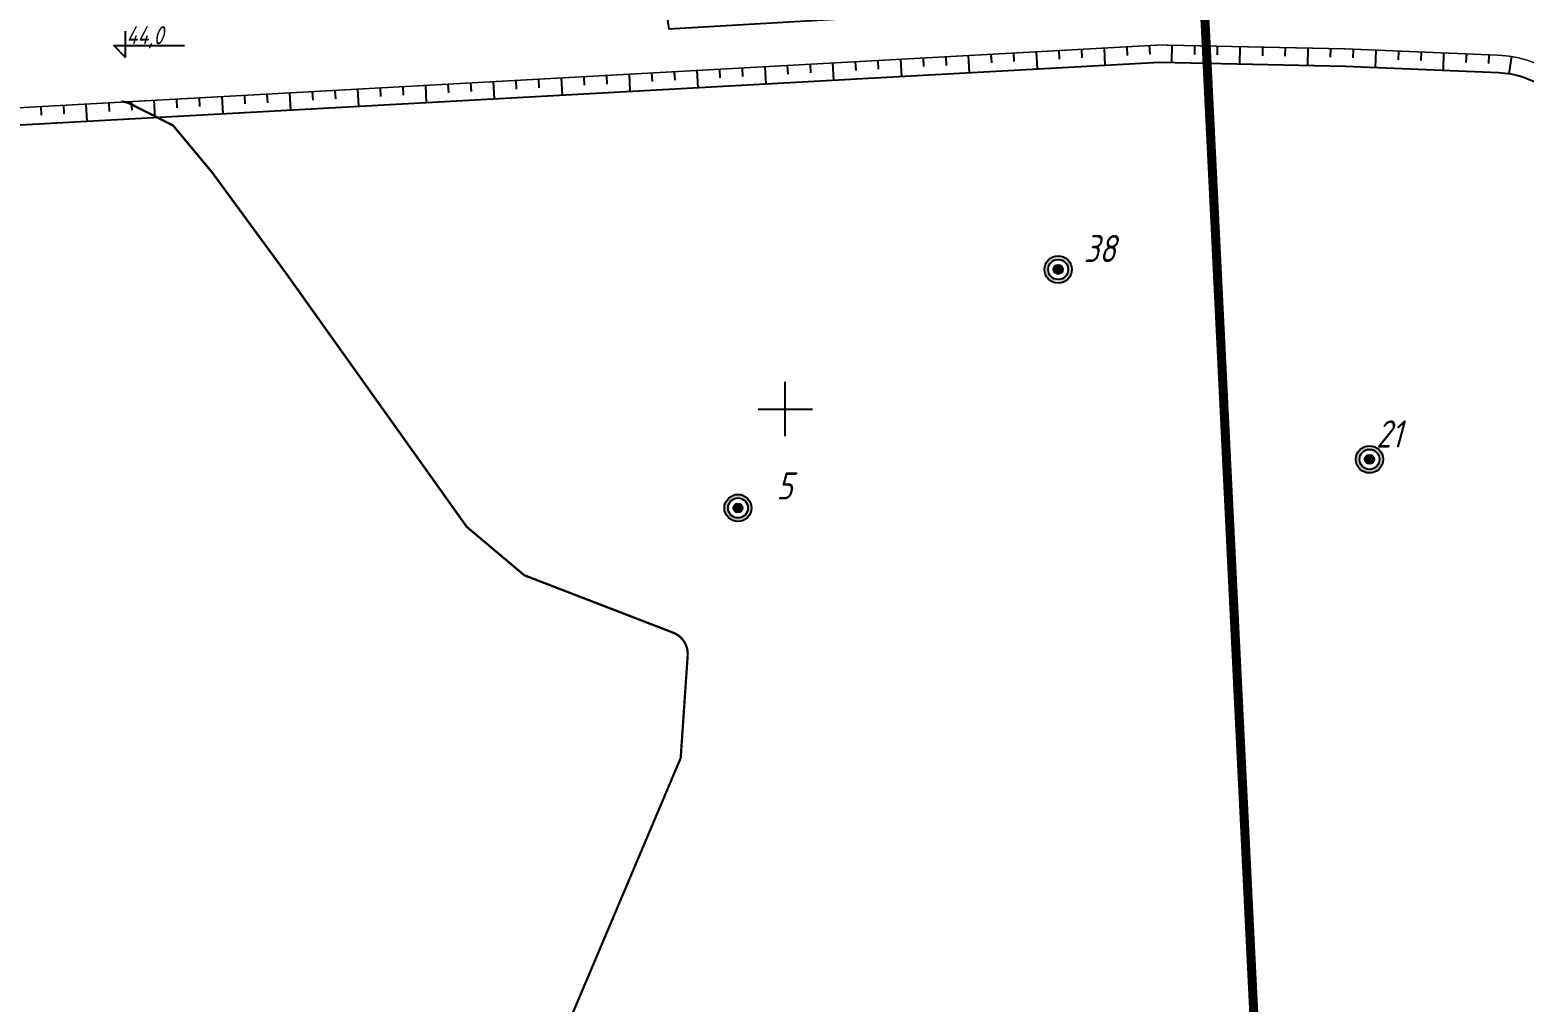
# Model space of a CAD drawing. Header units: millimetres. Extents: x 0 to 841, y 0 to 594.
# Drawn here: x 435.3 to 555, y 359.8 to 437.7 of the extents above; entities that cross this region are included whole.
import ezdxf

# ---------------------------------------------------------------- set-up
doc = ezdxf.new("R2010")
doc.units = ezdxf.units.MM
for name, color, linetype in [('01_Земельний_відвід_існуючий', 7, 'Continuous'), ('01_укоси', 7, 'Continuous'), ('0_Проектний_карьер', 7, 'Continuous'), ('0_Проектні відмітки', 7, 'Continuous'), ('кресты', 7, 'Continuous'), ('Скважины', 7, 'Continuous')]:
    doc.layers.add(name, color=color, linetype=linetype)
doc.styles.add('Такие дела', font='GOST_A.TTF', dxfattribs={"oblique": 15})

msp = doc.modelspace()

# ---------------------------------------------------------------- hatches: boundary and pattern name
at = {"layer": 'Скважины', "linetype": 'Continuous'}
h = msp.add_hatch(color=7, dxfattribs=at)
h.paths.add_polyline_path([(518.72, 418.52, 1), (516.55, 418.52, 1)])
h.paths.add_polyline_path([(518.43, 418.52, 1), (516.84, 418.52, 1)], flags=16)
for points in [[(518, 418.52, 1), (517.27, 418.52, 1)], [(542.93, 403.31, 1), (542.21, 403.31, 1)], [(492.34, 399.42, 1), (491.62, 399.42, 1)]]:
    msp.add_hatch(color=7, dxfattribs=at).paths.add_polyline_path(points)
h = msp.add_hatch(color=7, dxfattribs=at)
h.paths.add_polyline_path([(543.66, 403.31, 1), (541.48, 403.31, 1)])
h.paths.add_polyline_path([(543.37, 403.31, 1), (541.77, 403.31, 1)], flags=16)
h = msp.add_hatch(color=7, dxfattribs=at)
h.paths.add_polyline_path([(493.07, 399.42, 1), (490.89, 399.42, 1)])
h.paths.add_polyline_path([(492.78, 399.42, 1), (491.18, 399.42, 1)], flags=16)

# ---------------------------------------------------------------- linework, layer by layer
at = {"layer": '01_Земельний_відвід_існуючий', "color": 2, "linetype": 'Continuous', "lineweight": 50, "const_width": 0.726}
msp.add_lwpolyline([(500.93, 470.68), (528.01, 466.55), (542.57, 170.38), (533.61, 170.16), (508.97, 174.8), (479.46, 175.86), (446.23, 182.98), (434.79, 183.73), (339.85, 141.8), (337.75, 146.47), (291.2, 152.05), (219.6, 157.19), (213.22, 160.81), (174.86, 165.75), (197.92, 403.36), (208.64, 396.38), (271.26, 425.27), (391.26, 474.09)], close=True, dxfattribs=at)
msp.add_lwpolyline([(634.02, 95.91), (544.55, 105.03), (542.57, 170.38), (528.01, 466.55), (568.23, 467.13)], dxfattribs=at)
at = {"layer": '01_укоси', "color": 7, "linetype": 'Continuous'}
for p, q in [((512.24, 435.75), (512.28, 435.07)), ((514.06, 435.85), (514.09, 435.17)), ((517.68, 436.05), (517.72, 435.37)), ((519.49, 436.15), (519.53, 435.47)), ((523.12, 436.35), (523.16, 435.66)), ((524.93, 436.45), (524.97, 435.76)), ((528.56, 436.44), (528.54, 435.75)), ((530.37, 436.4), (530.36, 435.71)), ((534, 436.33), (533.99, 435.64)), ((535.82, 436.29), (535.8, 435.6)), ((539.45, 436.21), (539.43, 435.52)), ((541.26, 436.16), (541.23, 435.47)), ((544.89, 436.01), (544.86, 435.32)), ((546.7, 435.94), (546.67, 435.25)), ((550.33, 435.79), (550.3, 435.1)), ((552.14, 435.72), (552.11, 435.02)), ((490.5, 434.56), (490.53, 433.87)), ((492.31, 434.66), (492.35, 433.97)), ((495.93, 434.86), (495.97, 434.17)), ((497.75, 434.96), (497.78, 434.27)), ((501.37, 435.16), (501.41, 434.47)), ((503.18, 435.26), (503.22, 434.57)), ((506.81, 435.45), (506.84, 434.77)), ((508.62, 435.55), (508.66, 434.87)), ((468.75, 433.36), (468.79, 432.68)), ((470.56, 433.46), (470.6, 432.77)), ((474.19, 433.66), (474.22, 432.97)), ((476, 433.76), (476.04, 433.07)), ((479.62, 433.96), (479.66, 433.27)), ((481.44, 434.06), (481.47, 433.37)), ((485.06, 434.26), (485.1, 433.57)), ((486.87, 434.36), (486.91, 433.67)), ((447, 432.17), (447.04, 431.48)), ((448.81, 432.27), (448.85, 431.58)), ((452.44, 432.47), (452.48, 431.78)), ((454.25, 432.57), (454.29, 431.88)), ((457.88, 432.76), (457.91, 432.08)), ((459.69, 432.86), (459.73, 432.18)), ((463.31, 433.06), (463.35, 432.38)), ((465.12, 433.16), (465.16, 432.48)), ((436.13, 431.57), (436.17, 430.88)), ((437.94, 431.67), (437.98, 430.98)), ((441.57, 431.87), (441.6, 431.18)), ((443.38, 431.97), (443.42, 431.28))]:
    msp.add_line(p, q, dxfattribs=at)
at = {"layer": '01_укоси', "color": 7, "linetype": 'Continuous', "lineweight": 25}
for p, q in [((515.87, 435.95), (515.94, 434.58)), ((521.31, 436.25), (521.38, 434.88)), ((526.74, 436.48), (526.71, 435.1)), ((532.19, 436.36), (532.16, 434.98)), ((537.63, 436.25), (537.6, 434.87)), ((543.07, 436.09), (543.02, 434.71)), ((548.51, 435.86), (548.46, 434.48)), ((494.12, 434.76), (494.2, 433.38)), ((499.56, 435.06), (499.63, 433.68)), ((504.99, 435.36), (505.07, 433.98)), ((510.43, 435.65), (510.51, 434.28)), ((553.95, 435.58), (553.73, 434.21)), ((472.37, 433.56), (472.45, 432.19)), ((477.81, 433.86), (477.89, 432.49)), ((483.25, 434.16), (483.32, 432.79)), ((488.68, 434.46), (488.76, 433.08)), ((450.63, 432.37), (450.7, 430.99)), ((456.06, 432.67), (456.14, 431.29)), ((461.5, 432.96), (461.58, 431.59)), ((466.94, 433.26), (467.01, 431.89)), ((439.75, 431.77), (439.83, 430.39)), ((439.75, 431.77), (439.83, 430.39)), ((445.19, 432.07), (445.27, 430.69))]:
    msp.add_line(p, q, dxfattribs=at)
at = {"layer": '0_Проектний_карьер', "color": 7, "linetype": 'Continuous', "lineweight": -3, "const_width": 0.109, "flags": 128}
for points in [[(548.23, 452.24), (548.23, 452.24), (548.55, 448.63), (553.3, 448.46, -0.279573), (571.82, 436.33), (608.11, 360.32, -0.387839), (599.75, 332.78), (505.05, 276.48, 0.158117), (498.47, 268.99), (491.67, 253.22), (491.44, 252.69, -0.086212), (487.04, 247.96), (486.65, 247.72)], [(465.2, 444.78), (468.48, 444.66), (485.93, 444.1), (513.47, 445.68), (514.03, 442.11), (525.89, 442.85), (540.82, 442.54), (553.13, 442.08, -0.278876), (566.1, 433.56), (602.38, 357.58, -0.387839), (596.51, 338.24), (501.8, 281.94, 0.158117), (492.64, 271.51), (487.34, 259.23)], [(245.72, 207.19), (261.95, 386.29, -0.307627), (263.24, 387.87), (281.7, 393.31), (293.1, 395.96), (320.73, 403.84), (346.82, 416.65), (372, 428.04), (525.76, 436.5), (540.68, 436.19), (552.95, 435.68, -0.277873), (560.39, 430.77)]]:
    msp.add_lwpolyline(points, format="xyb", dxfattribs=at)
at = {"layer": '0_Проектний_карьер', "color": 7, "linetype": 'Continuous', "lineweight": -3, "flags": 128}
for points in [[(484.05, 447.58), (485.26, 447.7), (516.55, 449.49), (520.42, 449.76), (520.75, 446.14), (525.97, 446.48), (540.87, 446.17), (553.23, 445.73, -0.279303), (569.37, 435.14), (605.65, 359.15, -0.387839), (598.36, 335.12), (503.66, 278.82, 0.158117), (495.97, 270.07), (490.61, 257.63), (488.94, 253.77, -0.140304), (484.62, 248.55)], [(464.75, 442.58), (468.42, 441.94), (485.89, 441.38), (486.45, 437.8), (525.84, 440.13), (540.76, 439.82), (553.06, 439.34, -0.278494), (563.65, 432.37), (599.92, 356.41, -0.387839), (595.12, 340.58), (500.41, 284.28, 0.158117), (490.14, 272.58), (484.84, 260.31)], [(313.46, 233.33), (270.34, 205.18), (247.5, 206.6, -0.42257), (247.09, 207.07), (263.32, 386.17, -0.307627), (263.63, 386.55), (282.05, 391.98), (293.45, 394.63), (321.23, 402.55), (347.4, 415.4), (372.33, 426.68), (525.74, 435.12), (540.66, 434.81), (552.91, 434.29, -0.277593), (559.15, 430.16)]]:
    msp.add_lwpolyline(points, format="xyb", dxfattribs=at)
at = {"layer": '0_Проектний_карьер', "color": 1, "linetype": 'Continuous', "lineweight": 50, "const_width": 0.181, "flags": 128}
msp.add_lwpolyline([(442.59, 431.97, -0.105211), (443.32, 431.78), (446.72, 430.06), (449.86, 426.29), (455.76, 418.24), (470.25, 397.91), (474.86, 394.03), (486.79, 389.43, -0.328682), (487.95, 387.61), (487.39, 379.39), (454.69, 302.16)], format="xyb", dxfattribs=at)
at = {"layer": '0_Проектні відмітки', "color": 7, "linetype": 'Continuous'}
msp.add_lwpolyline([(442.88, 437.62), (442.88, 435.53), (441.97, 436.47), (447.65, 436.47)], dxfattribs=at)
at = {"layer": 'кресты', "color": 3, "linetype": 'Continuous'}
for p, q in [((495.77, 405.16), (495.77, 409.52)), ((495.77, 405.16), (495.77, 409.52)), ((493.59, 407.34), (497.95, 407.34)), ((493.59, 407.34), (497.95, 407.34))]:
    msp.add_line(p, q, dxfattribs=at)
at = {"layer": 'Скважины', "color": 7, "linetype": 'Continuous'}
for centre, radius in [((517.63, 418.52), 1.09), ((517.63, 418.52), 0.799), ((517.63, 418.52), 0.363), ((517.64, 418.47), 0.181), ((517.79, 418.49), 0.181), ((542.57, 403.31), 1.09), ((542.57, 403.31), 0.799), ((542.57, 403.31), 0.363), ((542.58, 403.26), 0.181), ((542.73, 403.28), 0.181), ((491.98, 399.42), 1.09), ((491.98, 399.42), 0.799), ((491.98, 399.42), 0.363), ((491.99, 399.37), 0.181), ((492.14, 399.39), 0.181)]:
    msp.add_circle(centre, radius, dxfattribs=at)
at = {"layer": 'Скважины', "color": 7}
for centre in [(517.64, 418.47), (542.58, 403.26), (491.99, 399.37)]:
    msp.add_circle(centre, 0.181, dxfattribs=at)

# ---------------------------------------------------------------- texts
at = {"layer": '0_Проектні відмітки', "color": 7, "linetype": 'Continuous', "style": 'Такие дела', "oblique": 15}
msp.add_text('44,0', height=1.452, dxfattribs=at).set_placement((442.99, 436.56))
at = {"layer": 'Скважины', "color": 7, "style": 'Такие дела', "oblique": 15}
for s, p in [(' 38 ', (518.55, 419.11)), ('21', (543.1, 404.26)), ('  5 ', (492.83, 400.1))]:
    msp.add_text(s, height=2.178, dxfattribs=at).set_placement(p)

doc.saveas('drawing.dxf')
